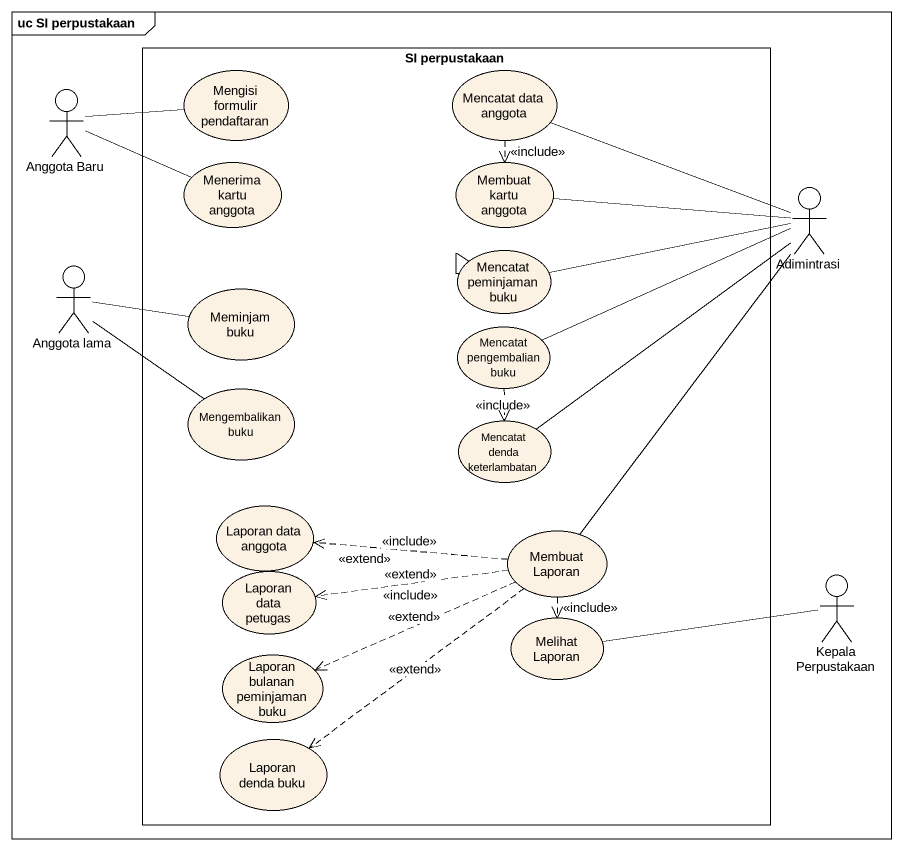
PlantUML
@startuml
mainframe uc SI perpustakaan
actor "Anggota Baru" as Anggota_Baru
rectangle "SI perpustakaan" as SI_perpustakaan {
  usecase "Mengisi formulir pendaftaran" as Mengisi_formulir_pendaftaran
  usecase "Mencatat data anggota" as Mencatat_data_anggota
  usecase "Menerima kartu anggota" as Menerima_kartu_anggota
  usecase "Membuat kartu anggota" as Membuat_kartu_anggota
  usecase "Mencatat peminjaman buku" as Mencatat_peminjaman_buku
  usecase "Meminjam buku" as Meminjam_buku
  usecase "Mencatat pengembalian buku" as Mencatat_pengembalian_buku
  usecase "Mengembalikan buku" as Mengembalikan_buku
  usecase "Mencatat denda keterlambatan" as Mencatat_denda_keterlambatan
  usecase "Laporan data anggota" as Laporan_data_anggota
  usecase "Laporan data petugas" as Laporan_data_petugas
  usecase "Membuat Laporan" as Membuat_Laporan
  usecase "Melihat Laporan" as Melihat_Laporan
  usecase "Laporan bulanan peminjaman buku" as Laporan_bulanan_peminjaman
  usecase "Laporan denda buku" as Laporan_denda_buku
}
actor Adimintrasi
actor "Anggota lama" as Anggota_lama
actor "Kepala Perpustakaan" as Kepala_Perpustakaan
Anggota_Baru -right- Mengisi_formulir_pendaftaran
Anggota_Baru -right- Menerima_kartu_anggota
Mencatat_data_anggota ..> Membuat_kartu_anggota : <<include>>
Adimintrasi -left- Mencatat_data_anggota
Adimintrasi -left- Membuat_kartu_anggota
Adimintrasi -left- Mencatat_peminjaman_buku
Adimintrasi -left- Mencatat_pengembalian_buku
Adimintrasi -- Mencatat_denda_keterlambatan
Adimintrasi -- Membuat_Laporan
Mencatat_peminjaman_buku -- Mencatat_peminjaman_buku
Anggota_lama -right- Meminjam_buku
Anggota_lama -- Mengembalikan_buku
Mencatat_pengembalian_buku ..> Mencatat_denda_keterlambatan : <<include>>
Membuat_Laporan .left.> Laporan_data_anggota : <<include>>
Membuat_Laporan .left.> Laporan_data_anggota : <<extend>>
Membuat_Laporan .left.> Laporan_data_petugas : <<include>>
Membuat_Laporan .left.> Laporan_data_petugas : <<extend>>
Membuat_Laporan ..> Melihat_Laporan : <<include>>
Membuat_Laporan .left.> Laporan_bulanan_peminjaman : <<extend>>
Membuat_Laporan ..> Laporan_denda_buku : <<extend>>
Kepala_Perpustakaan -left- Melihat_Laporan
@enduml
